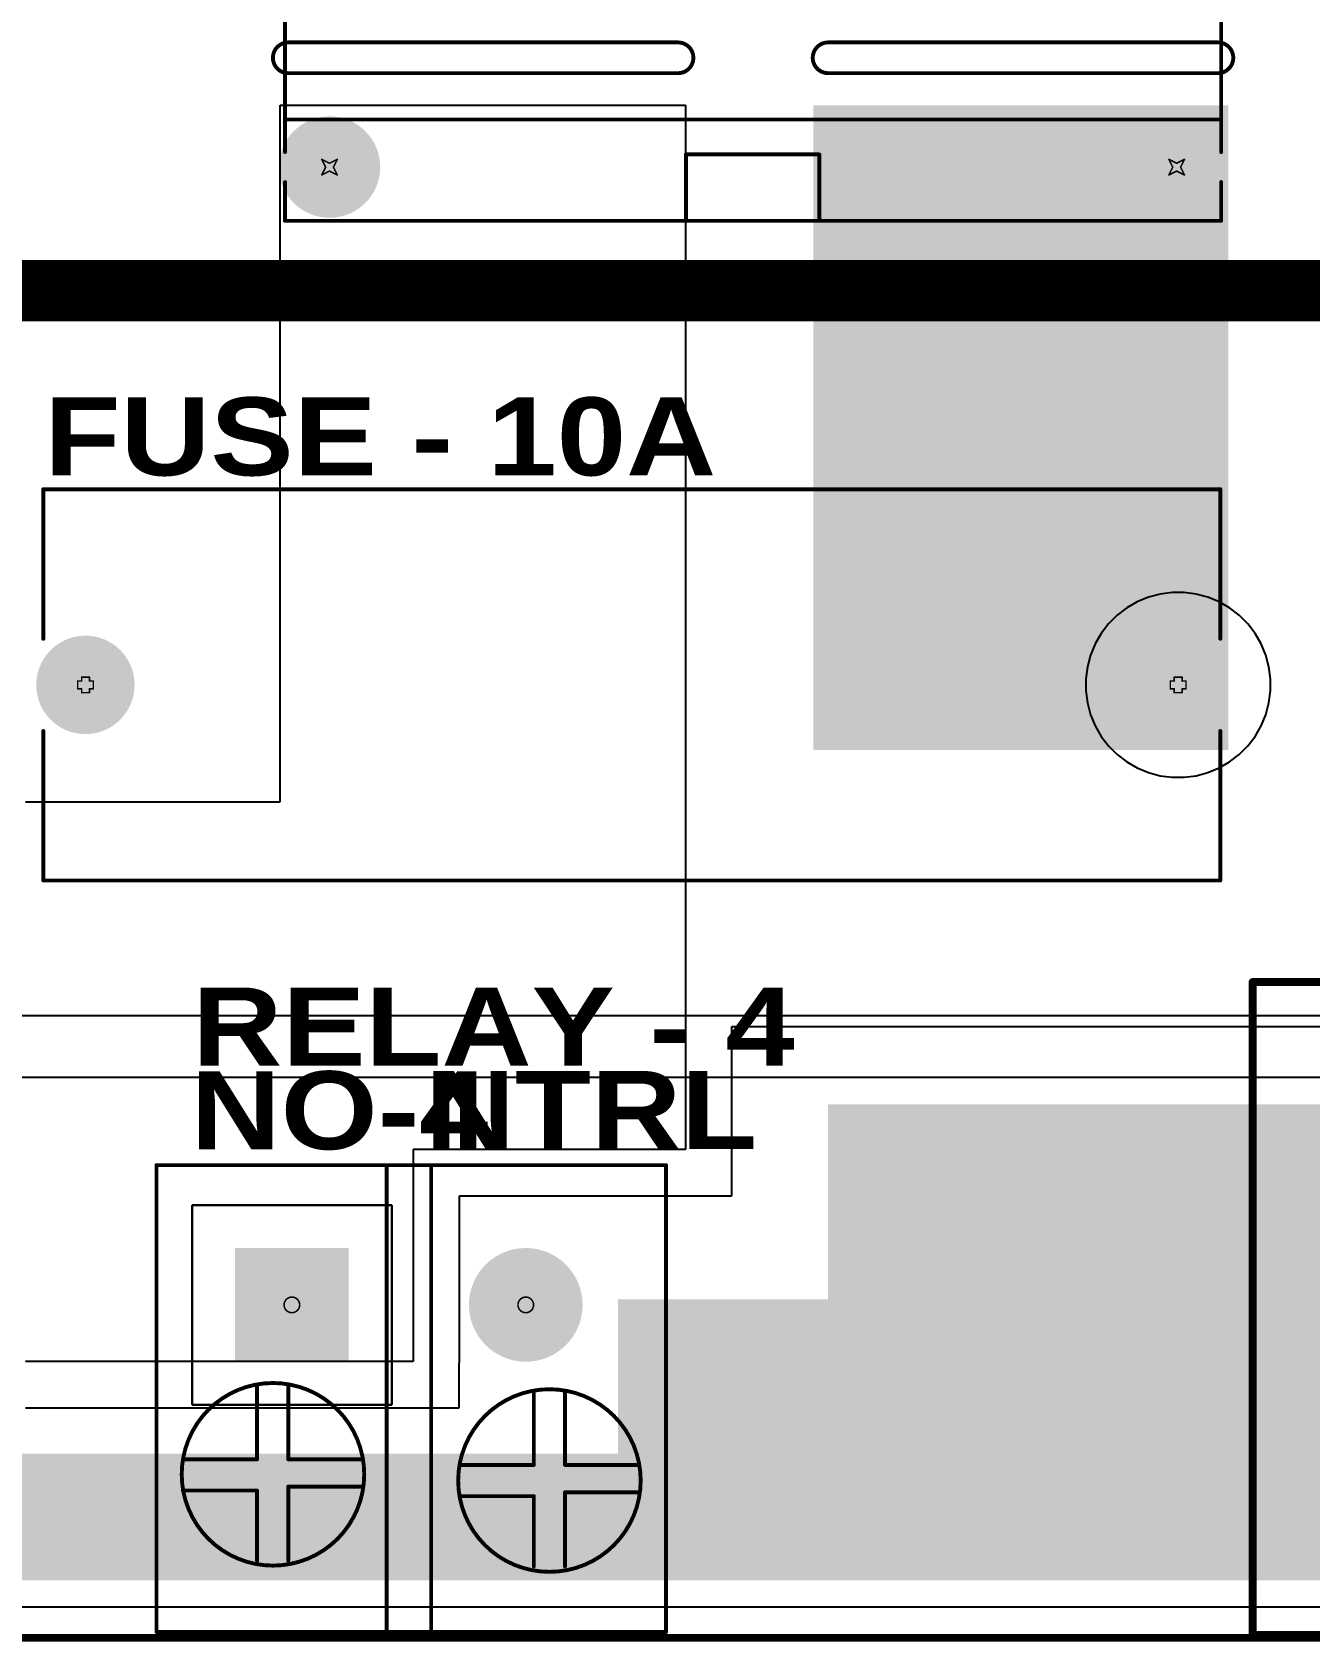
# Model space of a CAD drawing. Header units: inches. Extents: x 0 to 212, y 0 to 208.
# Drawn here: x 4.669 to 6.308, y -0.159 to 1.905 of the extents above; entities that cross this region are included whole.
import ezdxf

# ---------------------------------------------------------------- set-up
doc = ezdxf.new("R2010")
doc.units = ezdxf.units.IN
doc.header["$MEASUREMENT"] = 0
for name, color, linetype in [('Board Outline', 216, 'Continuous'), ('Bottom Layer', 5, 'Continuous'), ('Bottom Solder', 6, 'Continuous'), ('Drill Drawing', 1, 'Continuous'), ('Multi-Layer', 9, 'Continuous'), ('Pad Holes', 156, 'Continuous'), ('Top Layer', 1, 'Continuous'), ('Top Overlay', 2, 'Continuous'), ('Top Solder', 216, 'Continuous')]:
    doc.layers.add(name, color=color, linetype=linetype)
doc.styles.add('Arial', font='', dxfattribs={"height": 0.2})
doc.styles.add('Arial Black_Bold', font='', dxfattribs={"height": 0.2})
doc.styles.get('Arial').set_extended_font_data('Arial')
doc.styles.get('Arial Black_Bold').set_extended_font_data('Arial Black', bold=True)

# ---------------------------------------------------------------- blocks, each defined once
blk = doc.blocks.new('DBT50G_7_62_2P_BK_P_2')
at = {"layer": 'Bottom Layer'}
blk.add_hatch(color=5, dxfattribs=at).paths.add_polyline_path([(-0.2189, 0.0689), (-0.0811, 0.0689), (-0.0811, -0.0689), (-0.2189, -0.0689)])
h = blk.add_hatch(color=5, dxfattribs=at)
edge = h.paths.add_edge_path()
edge.add_arc((0.15, 0), 0.0689, 0, 360)
at = {"layer": 'Bottom Solder'}
blk.add_hatch(color=6, dxfattribs=at).paths.add_polyline_path([(-0.2229, 0.0729), (-0.0771, 0.0729), (-0.0771, -0.0729), (-0.2229, -0.0729)])
h = blk.add_hatch(color=6, dxfattribs=at)
edge = h.paths.add_edge_path()
edge.add_arc((0.15, 0), 0.0729, 0, 360)
at = {"layer": 'Multi-Layer'}
blk.add_hatch(color=9, dxfattribs=at).paths.add_polyline_path([(-0.2189, 0.0689), (-0.0811, 0.0689), (-0.0811, -0.0689), (-0.2189, -0.0689)])
h = blk.add_hatch(color=9, dxfattribs=at)
edge = h.paths.add_edge_path()
edge.add_arc((0.15, 0), 0.0689, 0, 360)
at = {"layer": 'Pad Holes'}
h = blk.add_hatch(color=7, dxfattribs=at)
edge = h.paths.add_edge_path()
edge.add_arc((-0.15, 0), 0.0335, 0, 360)
h = blk.add_hatch(color=7, dxfattribs=at)
edge = h.paths.add_edge_path()
edge.add_arc((0.15, 0), 0.0335, 0, 360)
at = {"layer": 'Top Layer'}
blk.add_hatch(color=1, dxfattribs=at).paths.add_polyline_path([(-0.2189, 0.0689), (-0.0811, 0.0689), (-0.0811, -0.0689), (-0.2189, -0.0689)])
h = blk.add_hatch(color=1, dxfattribs=at)
edge = h.paths.add_edge_path()
edge.add_arc((0.15, 0), 0.0689, 0, 360)
at = {"layer": 'Top Solder'}
blk.add_hatch(color=216, dxfattribs=at).paths.add_polyline_path([(-0.2229, 0.0729), (-0.0771, 0.0729), (-0.0771, -0.0729), (-0.2229, -0.0729)])
h = blk.add_hatch(color=216, dxfattribs=at)
edge = h.paths.add_edge_path()
edge.add_arc((0.15, 0), 0.0729, 0, 360)
at = {"layer": 'Top Overlay', "const_width": 0.005}
for points in [[(-0.3236, 0.1791), (0.3299, 0.1791)], [(-0.3236, -0.4193), (-0.3236, 0.1791)], [(-0.0284, 0.1791), (0.0287, 0.1791)], [(-0.0284, -0.4193), (-0.0284, 0.1791)], [(0.0287, -0.4193), (0.0287, 0.1791)], [(0.3299, -0.4193), (0.3299, 0.1791)], [(-0.1946, -0.198), (-0.1946, -0.103)], [(-0.1546, -0.198), (-0.1546, -0.103)], [(0.1604, -0.2052), (0.1604, -0.1102)], [(0.2004, -0.2052), (0.2004, -0.1102)], [(-0.2896, -0.198), (-0.1946, -0.198)], [(-0.1546, -0.198), (-0.0596, -0.198)], [(0.0654, -0.2052), (0.1604, -0.2052)], [(0.2004, -0.2052), (0.2954, -0.2052)], [(-0.2896, -0.238), (-0.1946, -0.238)], [(-0.1946, -0.328), (-0.1946, -0.238)], [(-0.1546, -0.233), (-0.0596, -0.233)], [(-0.1546, -0.328), (-0.1546, -0.233)], [(0.0654, -0.2452), (0.1604, -0.2452)], [(0.1604, -0.3352), (0.1604, -0.2452)], [(0.2004, -0.2402), (0.2954, -0.2402)], [(0.2004, -0.3352), (0.2004, -0.2402)], [(-0.3236, -0.4193), (0.3299, -0.4193)], [(-0.0284, -0.4193), (0.0287, -0.4193)]]:
    blk.add_lwpolyline(points, dxfattribs=at)
at = {"layer": 'Top Overlay'}
for points, const_width in [([(-0.3249, 0.1791, 1), (-0.3224, 0.1791, 1)], 0.0025), ([(-0.3249, 0.1791, 1), (-0.3224, 0.1791, 1)], 0.0025), ([(-0.0296, 0.1791, 1), (-0.0271, 0.1791, 1)], 0.0025), ([(-0.0296, 0.1791, 1), (-0.0271, 0.1791, 1)], 0.0025), ([(0.0275, 0.1791, 1), (0.03, 0.1791, 1)], 0.0025), ([(0.0275, 0.1791, 1), (0.03, 0.1791, 1)], 0.0025), ([(0.3287, 0.1791, 1), (0.3312, 0.1791, 1)], 0.0025), ([(0.3287, 0.1791, 1), (0.3312, 0.1791, 1)], 0.0025), ([(-0.0572, -0.2172, 1), (-0.2913, -0.2172, 1)], 0.005), ([(-0.1959, -0.103, 1), (-0.1934, -0.103, 1)], 0.0025), ([(-0.1559, -0.103, 1), (-0.1534, -0.103, 1)], 0.0025), ([(0.2974, -0.2252, 1), (0.0633, -0.2252, 1)], 0.005), ([(0.1591, -0.1102, 1), (0.1616, -0.1102, 1)], 0.0025), ([(0.1991, -0.1102, 1), (0.2016, -0.1102, 1)], 0.0025), ([(-0.2909, -0.198, 1), (-0.2884, -0.198, 1)], 0.0025), ([(-0.1959, -0.198, 1), (-0.1934, -0.198, 1)], 0.0025), ([(-0.1959, -0.198, 1), (-0.1934, -0.198, 1)], 0.0025), ([(-0.1559, -0.198, 1), (-0.1534, -0.198, 1)], 0.0025), ([(-0.1559, -0.198, 1), (-0.1534, -0.198, 1)], 0.0025), ([(-0.0609, -0.198, 1), (-0.0584, -0.198, 1)], 0.0025), ([(0.0641, -0.2052, 1), (0.0666, -0.2052, 1)], 0.0025), ([(0.1591, -0.2052, 1), (0.1616, -0.2052, 1)], 0.0025), ([(0.1591, -0.2052, 1), (0.1616, -0.2052, 1)], 0.0025), ([(0.1991, -0.2052, 1), (0.2016, -0.2052, 1)], 0.0025), ([(0.1991, -0.2052, 1), (0.2016, -0.2052, 1)], 0.0025), ([(0.2941, -0.2052, 1), (0.2966, -0.2052, 1)], 0.0025), ([(-0.2926, -0.2172, 1), (-0.2901, -0.2172, 1)], 0.0025), ([(-0.0585, -0.2172, 1), (-0.056, -0.2172, 1)], 0.0025), ([(0.0621, -0.2252, 1), (0.0645, -0.2252, 1)], 0.0025), ([(0.2962, -0.2252, 1), (0.2987, -0.2252, 1)], 0.0025), ([(-0.2909, -0.238, 1), (-0.2884, -0.238, 1)], 0.0025), ([(-0.1959, -0.238, 1), (-0.1934, -0.238, 1)], 0.0025), ([(-0.1959, -0.238, 1), (-0.1934, -0.238, 1)], 0.0025), ([(-0.1559, -0.233, 1), (-0.1534, -0.233, 1)], 0.0025), ([(-0.1559, -0.233, 1), (-0.1534, -0.233, 1)], 0.0025), ([(-0.0609, -0.233, 1), (-0.0584, -0.233, 1)], 0.0025), ([(0.0641, -0.2452, 1), (0.0666, -0.2452, 1)], 0.0025), ([(0.1591, -0.2452, 1), (0.1616, -0.2452, 1)], 0.0025), ([(0.1591, -0.2452, 1), (0.1616, -0.2452, 1)], 0.0025), ([(0.1991, -0.2402, 1), (0.2016, -0.2402, 1)], 0.0025), ([(0.1991, -0.2402, 1), (0.2016, -0.2402, 1)], 0.0025), ([(0.2941, -0.2402, 1), (0.2966, -0.2402, 1)], 0.0025), ([(-0.1959, -0.328, 1), (-0.1934, -0.328, 1)], 0.0025), ([(-0.1559, -0.328, 1), (-0.1534, -0.328, 1)], 0.0025), ([(0.1591, -0.3352, 1), (0.1616, -0.3352, 1)], 0.0025), ([(0.1991, -0.3352, 1), (0.2016, -0.3352, 1)], 0.0025), ([(-0.3249, -0.4193, 1), (-0.3224, -0.4193, 1)], 0.0025), ([(-0.3249, -0.4193, 1), (-0.3224, -0.4193, 1)], 0.0025), ([(-0.0296, -0.4193, 1), (-0.0271, -0.4193, 1)], 0.0025), ([(-0.0296, -0.4193, 1), (-0.0271, -0.4193, 1)], 0.0025), ([(0.0275, -0.4193, 1), (0.03, -0.4193, 1)], 0.0025), ([(0.0275, -0.4193, 1), (0.03, -0.4193, 1)], 0.0025), ([(0.3287, -0.4193, 1), (0.3312, -0.4193, 1)], 0.0025), ([(0.3287, -0.4193, 1), (0.3312, -0.4193, 1)], 0.0025)]:
    blk.add_lwpolyline(points, format="xyb", close=True, dxfattribs=dict(at, const_width=const_width))
blk = doc.blocks.new('KF88SA_16_0_2P_6')
at = {"layer": 'Bottom Layer'}
for points in [[(-0.4724, 0.2559), (-0.1575, 0.2559), (-0.1575, 0.0984), (-0.4724, 0.0984)], [(-0.4724, -0.0984), (-0.1575, -0.0984), (-0.1575, -0.2559), (-0.4724, -0.2559)]]:
    blk.add_hatch(color=5, dxfattribs=at).paths.add_polyline_path(points)
h = blk.add_hatch(color=5, dxfattribs=at)
edge = h.paths.add_edge_path()
edge.add_arc((0.2362, 0.1772), 0.0787, 90, 270)
edge.add_line((0.2362, 0.0984), (0.3937, 0.0984))
edge.add_arc((0.3937, 0.1772), 0.0787, 270, 450)
edge.add_line((0.3937, 0.2559), (0.2362, 0.2559))
h = blk.add_hatch(color=5, dxfattribs=at)
edge = h.paths.add_edge_path()
edge.add_arc((0.2362, -0.1772), 0.0787, 90, 270)
edge.add_line((0.2362, -0.2559), (0.3937, -0.2559))
edge.add_arc((0.3937, -0.1772), 0.0787, 270, 450)
edge.add_line((0.3937, -0.0984), (0.2362, -0.0984))
at = {"layer": 'Bottom Solder'}
for points in [[(-0.4764, 0.2599), (-0.1535, 0.2599), (-0.1535, 0.0944), (-0.4764, 0.0944)], [(-0.4764, -0.0944), (-0.1535, -0.0944), (-0.1535, -0.2599), (-0.4764, -0.2599)]]:
    blk.add_hatch(color=6, dxfattribs=at).paths.add_polyline_path(points)
h = blk.add_hatch(color=6, dxfattribs=at)
edge = h.paths.add_edge_path()
edge.add_arc((0.2362, 0.1772), 0.0827, 90, 270)
edge.add_line((0.2362, 0.0944), (0.3937, 0.0944))
edge.add_arc((0.3937, 0.1772), 0.0827, 270, 450)
edge.add_line((0.3937, 0.2599), (0.2362, 0.2599))
h = blk.add_hatch(color=6, dxfattribs=at)
edge = h.paths.add_edge_path()
edge.add_arc((0.2362, -0.1772), 0.0827, 90, 270)
edge.add_line((0.2362, -0.2599), (0.3937, -0.2599))
edge.add_arc((0.3937, -0.1772), 0.0827, 270, 450)
edge.add_line((0.3937, -0.0944), (0.2362, -0.0944))
at = {"layer": 'Multi-Layer'}
for points in [[(-0.4724, 0.2559), (-0.1575, 0.2559), (-0.1575, 0.0984), (-0.4724, 0.0984)], [(-0.4724, -0.0984), (-0.1575, -0.0984), (-0.1575, -0.2559), (-0.4724, -0.2559)]]:
    blk.add_hatch(color=9, dxfattribs=at).paths.add_polyline_path(points)
h = blk.add_hatch(color=9, dxfattribs=at)
edge = h.paths.add_edge_path()
edge.add_arc((0.2362, 0.1772), 0.0787, 90, 270)
edge.add_line((0.2362, 0.0984), (0.3937, 0.0984))
edge.add_arc((0.3937, 0.1772), 0.0787, 270, 450)
edge.add_line((0.3937, 0.2559), (0.2362, 0.2559))
h = blk.add_hatch(color=9, dxfattribs=at)
edge = h.paths.add_edge_path()
edge.add_arc((0.2362, -0.1772), 0.0787, 90, 270)
edge.add_line((0.2362, -0.2559), (0.3937, -0.2559))
edge.add_arc((0.3937, -0.1772), 0.0787, 270, 450)
edge.add_line((0.3937, -0.0984), (0.2362, -0.0984))
at = {"layer": 'Pad Holes'}
h = blk.add_hatch(color=7, dxfattribs=at)
edge = h.paths.add_edge_path()
edge.add_arc((-0.3878, 0.1772), 0.0354, 90, 270)
edge.add_line((-0.3878, 0.1417), (-0.2421, 0.1417))
edge.add_arc((-0.2421, 0.1772), 0.0354, 270, 450)
edge.add_line((-0.2421, 0.2126), (-0.3878, 0.2126))
h = blk.add_hatch(color=7, dxfattribs=at)
edge = h.paths.add_edge_path()
edge.add_arc((0.2421, 0.1772), 0.0354, 90, 270)
edge.add_line((0.2421, 0.1417), (0.3878, 0.1417))
edge.add_arc((0.3878, 0.1772), 0.0354, 270, 450)
edge.add_line((0.3878, 0.2126), (0.2421, 0.2126))
h = blk.add_hatch(color=7, dxfattribs=at)
edge = h.paths.add_edge_path()
edge.add_arc((-0.3878, -0.1772), 0.0354, 90, 270)
edge.add_line((-0.3878, -0.2126), (-0.2421, -0.2126))
edge.add_arc((-0.2421, -0.1772), 0.0354, 270, 450)
edge.add_line((-0.2421, -0.1417), (-0.3878, -0.1417))
h = blk.add_hatch(color=7, dxfattribs=at)
edge = h.paths.add_edge_path()
edge.add_arc((0.2421, -0.1772), 0.0354, 90, 270)
edge.add_line((0.2421, -0.2126), (0.3878, -0.2126))
edge.add_arc((0.3878, -0.1772), 0.0354, 270, 450)
edge.add_line((0.3878, -0.1417), (0.2421, -0.1417))
at = {"layer": 'Top Layer'}
for points in [[(-0.4724, 0.2559), (-0.1575, 0.2559), (-0.1575, 0.0984), (-0.4724, 0.0984)], [(-0.4724, -0.0984), (-0.1575, -0.0984), (-0.1575, -0.2559), (-0.4724, -0.2559)]]:
    blk.add_hatch(color=1, dxfattribs=at).paths.add_polyline_path(points)
h = blk.add_hatch(color=1, dxfattribs=at)
edge = h.paths.add_edge_path()
edge.add_arc((0.2362, 0.1772), 0.0787, 90, 270)
edge.add_line((0.2362, 0.0984), (0.3937, 0.0984))
edge.add_arc((0.3937, 0.1772), 0.0787, 270, 450)
edge.add_line((0.3937, 0.2559), (0.2362, 0.2559))
h = blk.add_hatch(color=1, dxfattribs=at)
edge = h.paths.add_edge_path()
edge.add_arc((0.2362, -0.1772), 0.0787, 90, 270)
edge.add_line((0.2362, -0.2559), (0.3937, -0.2559))
edge.add_arc((0.3937, -0.1772), 0.0787, 270, 450)
edge.add_line((0.3937, -0.0984), (0.2362, -0.0984))
at = {"layer": 'Top Solder'}
for points in [[(-0.4764, 0.2599), (-0.1535, 0.2599), (-0.1535, 0.0944), (-0.4764, 0.0944)], [(-0.4764, -0.0944), (-0.1535, -0.0944), (-0.1535, -0.2599), (-0.4764, -0.2599)]]:
    blk.add_hatch(color=216, dxfattribs=at).paths.add_polyline_path(points)
h = blk.add_hatch(color=216, dxfattribs=at)
edge = h.paths.add_edge_path()
edge.add_arc((0.2362, 0.1772), 0.0827, 90, 270)
edge.add_line((0.2362, 0.0944), (0.3937, 0.0944))
edge.add_arc((0.3937, 0.1772), 0.0827, 270, 450)
edge.add_line((0.3937, 0.2599), (0.2362, 0.2599))
h = blk.add_hatch(color=216, dxfattribs=at)
edge = h.paths.add_edge_path()
edge.add_arc((0.2362, -0.1772), 0.0827, 90, 270)
edge.add_line((0.2362, -0.2599), (0.3937, -0.2599))
edge.add_arc((0.3937, -0.1772), 0.0827, 270, 450)
edge.add_line((0.3937, -0.0944), (0.2362, -0.0944))
at = {"layer": 'Top Overlay', "const_width": 0.01}
for points in [[(0.7021, 0.4184), (-0.7019, 0.4184)], [(-0.7019, 0.4184), (-0.7019, -0.4184)], [(0.7021, 0.4184), (0.7021, -0.4184)], [(0.7021, -0.4184), (-0.7019, -0.4184)]]:
    blk.add_lwpolyline(points, dxfattribs=at)
at = {"layer": 'Top Overlay', "const_width": 0.005}
for points in [[(-0.7044, 0.4184, 1), (-0.6994, 0.4184, 1)], [(-0.7044, 0.4184, 1), (-0.6994, 0.4184, 1)], [(0.6996, 0.4184, 1), (0.7046, 0.4184, 1)], [(0.6996, 0.4184, 1), (0.7046, 0.4184, 1)], [(-0.7044, -0.4184, 1), (-0.6994, -0.4184, 1)], [(-0.7044, -0.4184, 1), (-0.6994, -0.4184, 1)], [(0.6996, -0.4184, 1), (0.7046, -0.4184, 1)], [(0.6996, -0.4184, 1), (0.7046, -0.4184, 1)]]:
    blk.add_lwpolyline(points, format="xyb", close=True, dxfattribs=at)
blk = doc.blocks.new('G4A_1A_PE_DC24_93')
at = {"layer": 'Bottom Layer'}
blk.add_hatch(color=5, dxfattribs=at).paths.add_polyline_path([(-0.4094, 0.1732), (-0.5354, 0.1732), (-0.5354, 0.2992), (-0.4094, 0.2992)])
h = blk.add_hatch(color=5, dxfattribs=at)
edge = h.paths.add_edge_path()
edge.add_arc((0.3937, 0.2362), 0.063, 0, 360)
h = blk.add_hatch(color=5, dxfattribs=at)
edge = h.paths.add_edge_path()
edge.add_arc((-0.5433, -0.2362), 0.063, 0, 360)
h = blk.add_hatch(color=5, dxfattribs=at)
edge = h.paths.add_edge_path()
edge.add_arc((0.5433, -0.2362), 0.063, 0, 360)
at = {"layer": 'Bottom Solder'}
blk.add_hatch(color=6, dxfattribs=at).paths.add_polyline_path([(-0.4074, 0.1712), (-0.5374, 0.1712), (-0.5374, 0.3012), (-0.4074, 0.3012)])
h = blk.add_hatch(color=6, dxfattribs=at)
edge = h.paths.add_edge_path()
edge.add_arc((0.3937, 0.2362), 0.065, 0, 360)
h = blk.add_hatch(color=6, dxfattribs=at)
edge = h.paths.add_edge_path()
edge.add_arc((-0.5433, -0.2362), 0.065, 0, 360)
h = blk.add_hatch(color=6, dxfattribs=at)
edge = h.paths.add_edge_path()
edge.add_arc((0.5433, -0.2362), 0.065, 0, 360)
at = {"layer": 'Multi-Layer'}
blk.add_hatch(color=9, dxfattribs=at).paths.add_polyline_path([(-0.4094, 0.1732), (-0.5354, 0.1732), (-0.5354, 0.2992), (-0.4094, 0.2992)])
h = blk.add_hatch(color=9, dxfattribs=at)
edge = h.paths.add_edge_path()
edge.add_arc((0.3937, 0.2362), 0.063, 0, 360)
h = blk.add_hatch(color=9, dxfattribs=at)
edge = h.paths.add_edge_path()
edge.add_arc((-0.5433, -0.2362), 0.063, 0, 360)
h = blk.add_hatch(color=9, dxfattribs=at)
edge = h.paths.add_edge_path()
edge.add_arc((0.5433, -0.2362), 0.063, 0, 360)
at = {"layer": 'Pad Holes'}
h = blk.add_hatch(color=7, dxfattribs=at)
edge = h.paths.add_edge_path()
edge.add_arc((-0.4724, 0.2362), 0.0354, 0, 360)
h = blk.add_hatch(color=7, dxfattribs=at)
edge = h.paths.add_edge_path()
edge.add_arc((0.3937, 0.2362), 0.0354, 0, 360)
h = blk.add_hatch(color=7, dxfattribs=at)
edge = h.paths.add_edge_path()
edge.add_arc((-0.5433, -0.2362), 0.0354, 0, 360)
h = blk.add_hatch(color=7, dxfattribs=at)
edge = h.paths.add_edge_path()
edge.add_arc((0.5433, -0.2362), 0.0354, 0, 360)
at = {"layer": 'Top Layer'}
blk.add_hatch(color=1, dxfattribs=at).paths.add_polyline_path([(-0.4094, 0.1732), (-0.5354, 0.1732), (-0.5354, 0.2992), (-0.4094, 0.2992)])
h = blk.add_hatch(color=1, dxfattribs=at)
edge = h.paths.add_edge_path()
edge.add_arc((0.3937, 0.2362), 0.063, 0, 360)
h = blk.add_hatch(color=1, dxfattribs=at)
edge = h.paths.add_edge_path()
edge.add_arc((-0.5433, -0.2362), 0.063, 0, 360)
h = blk.add_hatch(color=1, dxfattribs=at)
edge = h.paths.add_edge_path()
edge.add_arc((0.5433, -0.2362), 0.063, 0, 360)
at = {"layer": 'Top Solder'}
blk.add_hatch(color=216, dxfattribs=at).paths.add_polyline_path([(-0.4074, 0.1712), (-0.5374, 0.1712), (-0.5374, 0.3012), (-0.4074, 0.3012)])
h = blk.add_hatch(color=216, dxfattribs=at)
edge = h.paths.add_edge_path()
edge.add_arc((0.3937, 0.2362), 0.065, 0, 360)
h = blk.add_hatch(color=216, dxfattribs=at)
edge = h.paths.add_edge_path()
edge.add_arc((-0.5433, -0.2362), 0.065, 0, 360)
h = blk.add_hatch(color=216, dxfattribs=at)
edge = h.paths.add_edge_path()
edge.add_arc((0.5433, -0.2362), 0.065, 0, 360)
at = {"layer": 'Top Overlay', "const_width": 0.005}
for points in [[(-0.6004, -0.2169), (-0.6004, 0.3248)], [(-0.6004, 0.3248), (0.6004, 0.3248)], [(0.6004, -0.217), (0.6004, 0.3248)], [(-0.6004, 0.1569), (0.6004, 0.1569)], [(-0.6004, -0.1752), (0.6004, -0.1752)], [(-0.0861, -0.22), (0.085, -0.22)], [(-0.0861, -0.3051), (-0.0861, -0.22)], [(0.085, -0.3051), (0.085, -0.22)], [(-0.6004, -0.3051), (-0.6004, -0.2555)], [(0.6004, -0.2554), (0.6004, -0.3051)], [(-0.6004, -0.3051), (0.6004, -0.3051)]]:
    blk.add_lwpolyline(points, dxfattribs=at)
at = {"layer": 'Top Overlay', "const_width": 0.0025}
for points in [[(-0.6016, 0.3248, 1), (-0.5991, 0.3248, 1)], [(-0.6017, 0.3248, 1), (-0.5992, 0.3248, 1)], [(0.5991, 0.3248, 1), (0.6016, 0.3248, 1)], [(0.5991, 0.3248, 1), (0.6016, 0.3248, 1)], [(-0.6016, 0.1569, 1), (-0.5991, 0.1569, 1)], [(0.5991, 0.1569, 1), (0.6016, 0.1569, 1)], [(-0.6016, -0.1752, 1), (-0.5991, -0.1752, 1)], [(0.5991, -0.1752, 1), (0.6016, -0.1752, 1)], [(-0.6016, -0.2169, 1), (-0.5991, -0.2169, 1)], [(-0.0874, -0.22, 1), (-0.0849, -0.22, 1)], [(-0.0874, -0.22, 1), (-0.0849, -0.22, 1)], [(0.0837, -0.22, 1), (0.0862, -0.22, 1)], [(0.0837, -0.22, 1), (0.0862, -0.22, 1)], [(0.5991, -0.217, 1), (0.6016, -0.217, 1)], [(-0.6016, -0.2555, 1), (-0.5991, -0.2555, 1)], [(0.5991, -0.2554, 1), (0.6016, -0.2554, 1)], [(-0.6016, -0.3051, 1), (-0.5991, -0.3051, 1)], [(-0.6017, -0.3051, 1), (-0.5992, -0.3051, 1)], [(-0.0874, -0.3051, 1), (-0.0849, -0.3051, 1)], [(0.0837, -0.3051, 1), (0.0862, -0.3051, 1)], [(0.5991, -0.3051, 1), (0.6016, -0.3051, 1)], [(0.5991, -0.3051, 1), (0.6016, -0.3051, 1)]]:
    blk.add_lwpolyline(points, format="xyb", close=True, dxfattribs=at)
at = {"layer": 'Top Overlay', "style": 'Arial'}
blk.add_text('1', height=0.0315, rotation=360, dxfattribs=at).set_placement((-0.3781, 0.2109))
blk = doc.blocks.new('03540101ZXGY_97')
at = {"layer": 'Bottom Layer'}
h = blk.add_hatch(color=5, dxfattribs=at)
edge = h.paths.add_edge_path()
edge.add_arc((-0.7008, 0), 0.0591, 0, 360)
h = blk.add_hatch(color=5, dxfattribs=at)
edge = h.paths.add_edge_path()
edge.add_arc((0.7008, 0), 0.0591, 0, 360)
at = {"layer": 'Bottom Solder'}
h = blk.add_hatch(color=6, dxfattribs=at)
edge = h.paths.add_edge_path()
edge.add_arc((-0.7008, 0), 0.0631, 0, 360)
h = blk.add_hatch(color=6, dxfattribs=at)
edge = h.paths.add_edge_path()
edge.add_arc((0.7008, 0), 0.0631, 0, 360)
at = {"layer": 'Multi-Layer'}
h = blk.add_hatch(color=9, dxfattribs=at)
edge = h.paths.add_edge_path()
edge.add_arc((-0.7008, 0), 0.0591, 0, 360)
h = blk.add_hatch(color=9, dxfattribs=at)
edge = h.paths.add_edge_path()
edge.add_arc((0.7008, 0), 0.0591, 0, 360)
at = {"layer": 'Pad Holes'}
h = blk.add_hatch(color=7, dxfattribs=at)
edge = h.paths.add_edge_path()
edge.add_arc((-0.7008, 0), 0.0297, 0, 360)
h = blk.add_hatch(color=7, dxfattribs=at)
edge = h.paths.add_edge_path()
edge.add_arc((0.7008, 0), 0.0297, 0, 360)
at = {"layer": 'Top Layer'}
h = blk.add_hatch(color=1, dxfattribs=at)
edge = h.paths.add_edge_path()
edge.add_arc((-0.7008, 0), 0.0591, 0, 360)
h = blk.add_hatch(color=1, dxfattribs=at)
edge = h.paths.add_edge_path()
edge.add_arc((0.7008, 0), 0.0591, 0, 360)
at = {"layer": 'Top Solder'}
h = blk.add_hatch(color=216, dxfattribs=at)
edge = h.paths.add_edge_path()
edge.add_arc((-0.7008, 0), 0.0631, 0, 360)
h = blk.add_hatch(color=216, dxfattribs=at)
edge = h.paths.add_edge_path()
edge.add_arc((0.7008, 0), 0.0631, 0, 360)
at = {"layer": 'Top Overlay', "const_width": 0.005}
for points in [[(-0.7549, 0.0591), (-0.7549, 0.2508)], [(-0.7549, 0.2508), (0.7549, 0.2508)], [(0.7549, 0.2508), (0.7549, 0.0591)], [(-0.7549, -0.2508), (-0.7549, -0.0591)], [(0.7549, -0.2508), (0.7549, -0.0591)], [(-0.7549, -0.2508), (0.7549, -0.2508)]]:
    blk.add_lwpolyline(points, dxfattribs=at)
at = {"layer": 'Top Overlay', "const_width": 0.0025}
for points in [[(-0.7561, 0.2508, 1), (-0.7536, 0.2508, 1)], [(-0.7561, 0.2508, 1), (-0.7536, 0.2508, 1)], [(0.7536, 0.2508, 1), (0.7561, 0.2508, 1)], [(0.7536, 0.2508, 1), (0.7561, 0.2508, 1)], [(-0.7561, 0.0591, 1), (-0.7536, 0.0591, 1)], [(0.7536, 0.0591, 1), (0.7561, 0.0591, 1)], [(-0.7561, -0.0591, 1), (-0.7536, -0.0591, 1)], [(0.7536, -0.0591, 1), (0.7561, -0.0591, 1)], [(-0.7561, -0.2508, 1), (-0.7536, -0.2508, 1)], [(-0.7561, -0.2508, 1), (-0.7536, -0.2508, 1)], [(0.7536, -0.2508, 1), (0.7561, -0.2508, 1)], [(0.7536, -0.2508, 1), (0.7561, -0.2508, 1)]]:
    blk.add_lwpolyline(points, format="xyb", close=True, dxfattribs=at)

msp = doc.modelspace()

# ---------------------------------------------------------------- hatches: boundary and pattern name
at = {"layer": 'Bottom Layer'}
msp.add_hatch(color=5, dxfattribs=at).paths.add_polyline_path([(5.6714, 0.9843), (6.2037, 0.9843), (6.2037, 1.811), (5.6714, 1.811)])
at = {"layer": 'Bottom Solder'}
for points in [[(5.69, -0.08), (6.84, -0.08), (6.84, 0.53), (5.69, 0.53)], [(5.4208, -0.048), (5.9528, -0.048), (5.9528, 0.28), (5.4208, 0.28)], [(0.8464, -0.08), (6.84, -0.08), (6.84, 0.0824), (0.8464, 0.0824)]]:
    msp.add_hatch(color=6, dxfattribs=at).paths.add_polyline_path(points)

# ---------------------------------------------------------------- linework, layer by layer
at = {"layer": 'Board Outline', "const_width": 0.005}
for points in [[(4.9782, 1.8718, -0.414214), (4.9978, 1.8915)], [(5.4978, 1.8915, -0.414214), (5.5175, 1.8718)], [(5.6706, 1.8718, -0.414214), (5.6903, 1.8915)], [(6.1903, 1.8915, -0.414214), (6.21, 1.8718)], [(4.9978, 1.8521, -0.414214), (4.9782, 1.8718)], [(5.5175, 1.8718, -0.414214), (5.4978, 1.8521)], [(5.6903, 1.8521, -0.414214), (5.6706, 1.8718)], [(6.21, 1.8718, -0.414214), (6.1903, 1.8521)]]:
    msp.add_lwpolyline(points, format="xyb", dxfattribs=at)
at = {"layer": 'Board Outline'}
for points, const_width in [([(4.9978, 1.8915), (5.4978, 1.8915)], 0.005), ([(5.6903, 1.8915), (6.1903, 1.8915)], 0.005), ([(4.9978, 1.8521), (5.4978, 1.8521)], 0.005), ([(5.6903, 1.8521), (6.1903, 1.8521)], 0.005), ([(-0.1578, -0.1538), (8.1099, -0.1538)], 0.01)]:
    msp.add_lwpolyline(points, dxfattribs=dict(at, const_width=const_width))
at = {"layer": 'Board Outline', "const_width": 0.0025}
for points in [[(4.9966, 1.8915, 1), (4.9991, 1.8915, 1)], [(4.9966, 1.8915, 1), (4.9991, 1.8915, 1)], [(5.4966, 1.8915, 1), (5.4991, 1.8915, 1)], [(5.4966, 1.8915, 1), (5.4991, 1.8915, 1)], [(5.6891, 1.8915, 1), (5.6916, 1.8915, 1)], [(5.6891, 1.8915, 1), (5.6916, 1.8915, 1)], [(6.1891, 1.8915, 1), (6.1916, 1.8915, 1)], [(6.1891, 1.8915, 1), (6.1916, 1.8915, 1)], [(4.9769, 1.8718, 1), (4.9794, 1.8718, 1)], [(4.9769, 1.8718, 1), (4.9794, 1.8718, 1)], [(5.5163, 1.8718, 1), (5.5188, 1.8718, 1)], [(5.5163, 1.8718, 1), (5.5188, 1.8718, 1)], [(5.6694, 1.8718, 1), (5.6719, 1.8718, 1)], [(5.6694, 1.8718, 1), (5.6719, 1.8718, 1)], [(6.2087, 1.8718, 1), (6.2112, 1.8718, 1)], [(6.2087, 1.8718, 1), (6.2112, 1.8718, 1)], [(4.9966, 1.8521, 1), (4.9991, 1.8521, 1)], [(4.9966, 1.8521, 1), (4.9991, 1.8521, 1)], [(5.4966, 1.8521, 1), (5.4991, 1.8521, 1)], [(5.4966, 1.8521, 1), (5.4991, 1.8521, 1)], [(5.6891, 1.8521, 1), (5.6916, 1.8521, 1)], [(5.6891, 1.8521, 1), (5.6916, 1.8521, 1)], [(6.1891, 1.8521, 1), (6.1916, 1.8521, 1)], [(6.1891, 1.8521, 1), (6.1916, 1.8521, 1)]]:
    msp.add_lwpolyline(points, format="xyb", close=True, dxfattribs=at)
at = {"layer": 'Bottom Layer'}
for p, q in [((4.9874, 0.918), (4.9874, 1.811)), ((4.9874, 1.811), (5.5074, 1.811)), ((5.5074, 1.811), (5.5074, 0.4724)), ((4.661, 0.918), (4.9874, 0.918)), ((5.567, 0.413), (5.567, 0.6299)), ((5.567, 0.6299), (6.9685, 0.6299)), ((5.5074, 0.4724), (5.158, 0.4724)), ((5.158, 0.4724), (5.158, 0.2005)), ((5.2173, 0.2005), (5.2173, 0.413)), ((5.2173, 0.413), (5.567, 0.413)), ((5.158, 0.2005), (4.661, 0.2005)), ((5.217, 0.1971), (5.2173, 0.2005)), ((5.217, 0.1412), (5.217, 0.1971)), ((4.661, 0.1412), (5.158, 0.1412)), ((5.158, 0.1412), (5.158, 0.1412)), ((5.158, 0.1412), (5.217, 0.1412)), ((6.9685, -0.1145), (0.615, -0.1145))]:
    msp.add_line(p, q, dxfattribs=at)
at = {"layer": 'Drill Drawing', "const_width": 0.002}
for points in [[(5.0408, 1.7416), (5.0508, 1.7366)], [(5.0408, 1.7416), (5.0458, 1.7316)], [(5.0508, 1.7366), (5.0608, 1.7416)], [(5.0558, 1.7316), (5.0608, 1.7416)], [(6.1274, 1.7416), (6.1374, 1.7366)], [(6.1274, 1.7416), (6.1324, 1.7316)], [(6.1374, 1.7366), (6.1474, 1.7416)], [(6.1424, 1.7316), (6.1474, 1.7416)], [(5.0408, 1.7216), (5.0458, 1.7316)], [(5.0408, 1.7216), (5.0508, 1.7266)], [(5.0508, 1.7266), (5.0608, 1.7216)], [(5.0558, 1.7316), (5.0608, 1.7216)], [(6.1274, 1.7216), (6.1324, 1.7316)], [(6.1274, 1.7216), (6.1374, 1.7266)], [(6.1374, 1.7266), (6.1474, 1.7216)], [(6.1424, 1.7316), (6.1474, 1.7216)], [(4.7278, 1.0629), (4.7278, 1.0729)], [(4.7278, 1.0729), (4.7328, 1.0729)], [(4.7328, 1.0729), (4.7328, 1.0779)], [(4.7328, 1.0779), (4.7428, 1.0779)], [(4.7428, 1.0729), (4.7428, 1.0779)], [(4.7428, 1.0729), (4.7478, 1.0729)], [(4.7478, 1.0629), (4.7478, 1.0729)], [(6.1293, 1.0629), (6.1293, 1.0729)], [(6.1293, 1.0729), (6.1343, 1.0729)], [(6.1343, 1.0729), (6.1343, 1.0779)], [(6.1343, 1.0779), (6.1443, 1.0779)], [(6.1443, 1.0729), (6.1443, 1.0779)], [(6.1443, 1.0729), (6.1493, 1.0729)], [(6.1493, 1.0629), (6.1493, 1.0729)], [(4.7278, 1.0629), (4.7328, 1.0629)], [(4.7328, 1.0579), (4.7328, 1.0629)], [(4.7328, 1.0579), (4.7428, 1.0579)], [(4.7428, 1.0629), (4.7478, 1.0629)], [(4.7428, 1.0579), (4.7428, 1.0629)], [(6.1293, 1.0629), (6.1343, 1.0629)], [(6.1343, 1.0579), (6.1343, 1.0629)], [(6.1343, 1.0579), (6.1443, 1.0579)], [(6.1443, 1.0629), (6.1493, 1.0629)], [(6.1443, 1.0579), (6.1443, 1.0629)]]:
    msp.add_lwpolyline(points, dxfattribs=at)
at = {"layer": 'Drill Drawing'}
for points, const_width in [([(5.0403, 1.7416, 1), (5.0413, 1.7416, 1)], 0.001), ([(5.0403, 1.7416, 1), (5.0413, 1.7416, 1)], 0.001), ([(5.0503, 1.7366, 1), (5.0513, 1.7366, 1)], 0.001), ([(5.0503, 1.7366, 1), (5.0513, 1.7366, 1)], 0.001), ([(5.0603, 1.7416, 1), (5.0613, 1.7416, 1)], 0.001), ([(5.0603, 1.7416, 1), (5.0613, 1.7416, 1)], 0.001), ([(6.1269, 1.7416, 1), (6.1279, 1.7416, 1)], 0.001), ([(6.1269, 1.7416, 1), (6.1279, 1.7416, 1)], 0.001), ([(6.1369, 1.7366, 1), (6.1379, 1.7366, 1)], 0.001), ([(6.1369, 1.7366, 1), (6.1379, 1.7366, 1)], 0.001), ([(6.1469, 1.7416, 1), (6.1479, 1.7416, 1)], 0.001), ([(6.1469, 1.7416, 1), (6.1479, 1.7416, 1)], 0.001), ([(5.0403, 1.7216, 1), (5.0413, 1.7216, 1)], 0.001), ([(5.0403, 1.7216, 1), (5.0413, 1.7216, 1)], 0.001), ([(5.0453, 1.7316, 1), (5.0463, 1.7316, 1)], 0.001), ([(5.0453, 1.7316, 1), (5.0463, 1.7316, 1)], 0.001), ([(5.0503, 1.7266, 1), (5.0513, 1.7266, 1)], 0.001), ([(5.0503, 1.7266, 1), (5.0513, 1.7266, 1)], 0.001), ([(5.0553, 1.7316, 1), (5.0563, 1.7316, 1)], 0.001), ([(5.0553, 1.7316, 1), (5.0563, 1.7316, 1)], 0.001), ([(5.0603, 1.7216, 1), (5.0613, 1.7216, 1)], 0.001), ([(5.0603, 1.7216, 1), (5.0613, 1.7216, 1)], 0.001), ([(6.1269, 1.7216, 1), (6.1279, 1.7216, 1)], 0.001), ([(6.1269, 1.7216, 1), (6.1279, 1.7216, 1)], 0.001), ([(6.1319, 1.7316, 1), (6.1329, 1.7316, 1)], 0.001), ([(6.1319, 1.7316, 1), (6.1329, 1.7316, 1)], 0.001), ([(6.1369, 1.7266, 1), (6.1379, 1.7266, 1)], 0.001), ([(6.1369, 1.7266, 1), (6.1379, 1.7266, 1)], 0.001), ([(6.1419, 1.7316, 1), (6.1429, 1.7316, 1)], 0.001), ([(6.1419, 1.7316, 1), (6.1429, 1.7316, 1)], 0.001), ([(6.1469, 1.7216, 1), (6.1479, 1.7216, 1)], 0.001), ([(6.1469, 1.7216, 1), (6.1479, 1.7216, 1)], 0.001), ([(4.7273, 1.0729, 1), (4.7283, 1.0729, 1)], 0.001), ([(4.7273, 1.0729, 1), (4.7283, 1.0729, 1)], 0.001), ([(4.7323, 1.0779, 1), (4.7333, 1.0779, 1)], 0.001), ([(4.7323, 1.0779, 1), (4.7333, 1.0779, 1)], 0.001), ([(4.7323, 1.0729, 1), (4.7333, 1.0729, 1)], 0.001), ([(4.7323, 1.0729, 1), (4.7333, 1.0729, 1)], 0.001), ([(4.7423, 1.0779, 1), (4.7433, 1.0779, 1)], 0.001), ([(4.7423, 1.0779, 1), (4.7433, 1.0779, 1)], 0.001), ([(4.7423, 1.0729, 1), (4.7433, 1.0729, 1)], 0.001), ([(4.7423, 1.0729, 1), (4.7433, 1.0729, 1)], 0.001), ([(4.7473, 1.0729, 1), (4.7483, 1.0729, 1)], 0.001), ([(4.7473, 1.0729, 1), (4.7483, 1.0729, 1)], 0.001), ([(6.1288, 1.0729, 1), (6.1298, 1.0729, 1)], 0.001), ([(6.1288, 1.0729, 1), (6.1298, 1.0729, 1)], 0.001), ([(6.1338, 1.0779, 1), (6.1348, 1.0779, 1)], 0.001), ([(6.1338, 1.0779, 1), (6.1348, 1.0779, 1)], 0.001), ([(6.1338, 1.0729, 1), (6.1348, 1.0729, 1)], 0.001), ([(6.1338, 1.0729, 1), (6.1348, 1.0729, 1)], 0.001), ([(6.1438, 1.0779, 1), (6.1448, 1.0779, 1)], 0.001), ([(6.1438, 1.0779, 1), (6.1448, 1.0779, 1)], 0.001), ([(6.1438, 1.0729, 1), (6.1448, 1.0729, 1)], 0.001), ([(6.1438, 1.0729, 1), (6.1448, 1.0729, 1)], 0.001), ([(6.1488, 1.0729, 1), (6.1498, 1.0729, 1)], 0.001), ([(6.1488, 1.0729, 1), (6.1498, 1.0729, 1)], 0.001), ([(4.7273, 1.0629, 1), (4.7283, 1.0629, 1)], 0.001), ([(4.7273, 1.0629, 1), (4.7283, 1.0629, 1)], 0.001), ([(4.7323, 1.0629, 1), (4.7333, 1.0629, 1)], 0.001), ([(4.7323, 1.0629, 1), (4.7333, 1.0629, 1)], 0.001), ([(4.7323, 1.0579, 1), (4.7333, 1.0579, 1)], 0.001), ([(4.7323, 1.0579, 1), (4.7333, 1.0579, 1)], 0.001), ([(4.7423, 1.0629, 1), (4.7433, 1.0629, 1)], 0.001), ([(4.7423, 1.0629, 1), (4.7433, 1.0629, 1)], 0.001), ([(4.7423, 1.0579, 1), (4.7433, 1.0579, 1)], 0.001), ([(4.7423, 1.0579, 1), (4.7433, 1.0579, 1)], 0.001), ([(4.7473, 1.0629, 1), (4.7483, 1.0629, 1)], 0.001), ([(4.7473, 1.0629, 1), (4.7483, 1.0629, 1)], 0.001), ([(6.1288, 1.0629, 1), (6.1298, 1.0629, 1)], 0.001), ([(6.1288, 1.0629, 1), (6.1298, 1.0629, 1)], 0.001), ([(6.1338, 1.0629, 1), (6.1348, 1.0629, 1)], 0.001), ([(6.1338, 1.0629, 1), (6.1348, 1.0629, 1)], 0.001), ([(6.1338, 1.0579, 1), (6.1348, 1.0579, 1)], 0.001), ([(6.1338, 1.0579, 1), (6.1348, 1.0579, 1)], 0.001), ([(6.1438, 1.0629, 1), (6.1448, 1.0629, 1)], 0.001), ([(6.1438, 1.0629, 1), (6.1448, 1.0629, 1)], 0.001), ([(6.1438, 1.0579, 1), (6.1448, 1.0579, 1)], 0.001), ([(6.1438, 1.0579, 1), (6.1448, 1.0579, 1)], 0.001), ([(6.1488, 1.0629, 1), (6.1498, 1.0629, 1)], 0.001), ([(6.1488, 1.0629, 1), (6.1498, 1.0629, 1)], 0.001), ([(5.0125, 0.2731, 1), (4.9925, 0.2731, 1)], 0.002), ([(4.992, 0.2731, 1), (4.993, 0.2731, 1)], 0.001), ([(5.012, 0.2731, 1), (5.013, 0.2731, 1)], 0.001), ([(5.3125, 0.2731, 1), (5.2925, 0.2731, 1)], 0.002), ([(5.292, 0.2731, 1), (5.293, 0.2731, 1)], 0.001), ([(5.312, 0.2731, 1), (5.313, 0.2731, 1)], 0.001)]:
    msp.add_lwpolyline(points, format="xyb", close=True, dxfattribs=dict(at, const_width=const_width))
at = {"layer": 'Multi-Layer'}
for p, q in [((4.9812, 1.883), (4.9782, 1.8757)), ((4.9867, 1.8885), (4.9812, 1.883)), ((4.9939, 1.8915), (4.9867, 1.8885)), ((4.9978, 1.8915), (4.9939, 1.8915)), ((5.4978, 1.8915), (4.9978, 1.8915)), ((5.5018, 1.8915), (5.4978, 1.8915)), ((5.4978, 1.8915), (5.4978, 1.8915)), ((5.509, 1.8885), (5.5018, 1.8915)), ((5.5145, 1.883), (5.509, 1.8885)), ((5.5175, 1.8757), (5.5145, 1.883)), ((5.6706, 1.8757), (5.6736, 1.883)), ((5.6736, 1.883), (5.6792, 1.8885)), ((5.6792, 1.8885), (5.6864, 1.8915)), ((5.6864, 1.8915), (5.6903, 1.8915)), ((5.6903, 1.8915), (5.6903, 1.8915)), ((5.6903, 1.8915), (6.1903, 1.8915)), ((6.1903, 1.8915), (6.1942, 1.8915)), ((6.1942, 1.8915), (6.2015, 1.8885)), ((6.2015, 1.8885), (6.207, 1.883)), ((6.207, 1.883), (6.21, 1.8757)), ((4.9782, 1.8757), (4.9782, 1.8718)), ((4.9782, 1.8718), (4.9782, 1.8679)), ((4.9782, 1.8679), (4.9812, 1.8607)), ((4.9812, 1.8607), (4.9867, 1.8551)), ((5.509, 1.8551), (5.5145, 1.8607)), ((5.5145, 1.8607), (5.5175, 1.8679)), ((5.5175, 1.8718), (5.5175, 1.8757)), ((5.5175, 1.8679), (5.5175, 1.8718)), ((5.6706, 1.8718), (5.6706, 1.8757)), ((5.6706, 1.8679), (5.6706, 1.8718)), ((5.6736, 1.8607), (5.6706, 1.8679)), ((5.6792, 1.8551), (5.6736, 1.8607)), ((6.207, 1.8607), (6.2015, 1.8551)), ((6.21, 1.8679), (6.207, 1.8607)), ((6.21, 1.8757), (6.21, 1.8718)), ((6.21, 1.8718), (6.21, 1.8679)), ((4.9867, 1.8551), (4.9939, 1.8521)), ((4.9939, 1.8521), (4.9978, 1.8521)), ((4.9978, 1.8521), (5.4978, 1.8521)), ((4.9978, 1.8521), (4.9978, 1.8521)), ((5.4978, 1.8521), (5.5018, 1.8521)), ((5.5018, 1.8521), (5.509, 1.8551)), ((5.6864, 1.8521), (5.6792, 1.8551)), ((5.6903, 1.8521), (5.6864, 1.8521)), ((6.1903, 1.8521), (5.6903, 1.8521)), ((6.1942, 1.8521), (6.1903, 1.8521)), ((6.1903, 1.8521), (6.1903, 1.8521)), ((6.2015, 1.8551), (6.1942, 1.8521))]:
    msp.add_line(p, q, dxfattribs=at)
at = {"layer": 'Top Layer'}
for p, q in [((-0.1276, 1.6095), (7.028, 1.6095)), ((6.1012, 1.1803), (6.0868, 1.1744)), ((6.1012, 1.1803), (6.0868, 1.1744)), ((6.1162, 1.1843), (6.1012, 1.1803)), ((6.1162, 1.1843), (6.1012, 1.1803)), ((6.1316, 1.1864), (6.1162, 1.1843)), ((6.1316, 1.1864), (6.1162, 1.1843)), ((6.1393, 1.1864), (6.1316, 1.1864)), ((6.1471, 1.1864), (6.1316, 1.1864)), ((6.1471, 1.1864), (6.1393, 1.1864)), ((6.1625, 1.1843), (6.1471, 1.1864)), ((6.1625, 1.1843), (6.1471, 1.1864)), ((6.1775, 1.1803), (6.1625, 1.1843)), ((6.1775, 1.1803), (6.1625, 1.1843)), ((6.1918, 1.1744), (6.1775, 1.1803)), ((6.1918, 1.1744), (6.1775, 1.1803)), ((6.061, 1.1572), (6.0501, 1.1462)), ((6.061, 1.1572), (6.0501, 1.1462)), ((6.0734, 1.1666), (6.061, 1.1572)), ((6.0734, 1.1666), (6.061, 1.1572)), ((6.0868, 1.1744), (6.0734, 1.1666)), ((6.0868, 1.1744), (6.0734, 1.1666)), ((6.2053, 1.1666), (6.1918, 1.1744)), ((6.2053, 1.1666), (6.1918, 1.1744)), ((6.2176, 1.1572), (6.2053, 1.1666)), ((6.2176, 1.1572), (6.2053, 1.1666)), ((6.2286, 1.1462), (6.2176, 1.1572)), ((6.2286, 1.1462), (6.2176, 1.1572)), ((6.0501, 1.1462), (6.0406, 1.1339)), ((6.0501, 1.1462), (6.0406, 1.1339)), ((6.238, 1.1339), (6.2286, 1.1462)), ((6.238, 1.1339), (6.2286, 1.1462)), ((6.0328, 1.1204), (6.0269, 1.1061)), ((6.0328, 1.1204), (6.0269, 1.1061)), ((6.0406, 1.1339), (6.0328, 1.1204)), ((6.0406, 1.1339), (6.0328, 1.1204)), ((6.2458, 1.1204), (6.238, 1.1339)), ((6.2458, 1.1204), (6.238, 1.1339)), ((6.2518, 1.1061), (6.2458, 1.1204)), ((6.2518, 1.1061), (6.2458, 1.1204)), ((6.0269, 1.1061), (6.0229, 1.0911)), ((6.0269, 1.1061), (6.0229, 1.0911)), ((6.2558, 1.0911), (6.2518, 1.1061)), ((6.2558, 1.0911), (6.2518, 1.1061)), ((6.0229, 1.0911), (6.0209, 1.0757)), ((6.0229, 1.0911), (6.0209, 1.0757)), ((6.0209, 1.0757), (6.0209, 1.0679)), ((6.0209, 1.0757), (6.0209, 1.0601)), ((6.2578, 1.0757), (6.2558, 1.0911)), ((6.2578, 1.0757), (6.2558, 1.0911)), ((6.2578, 1.0679), (6.2578, 1.0757)), ((6.2578, 1.0601), (6.2578, 1.0757)), ((6.0209, 1.0679), (6.0209, 1.0679)), ((6.0209, 1.0679), (6.0209, 1.0601)), ((6.0209, 1.0601), (6.0229, 1.0447)), ((6.0209, 1.0601), (6.0229, 1.0447)), ((6.2558, 1.0447), (6.2578, 1.0601)), ((6.2558, 1.0447), (6.2578, 1.0601)), ((6.2578, 1.0601), (6.2578, 1.0679)), ((6.0229, 1.0447), (6.0269, 1.0297)), ((6.0229, 1.0447), (6.0269, 1.0297)), ((6.2518, 1.0297), (6.2558, 1.0447)), ((6.2518, 1.0297), (6.2558, 1.0447)), ((6.0269, 1.0297), (6.0328, 1.0154)), ((6.0269, 1.0297), (6.0328, 1.0154)), ((6.0328, 1.0154), (6.0406, 1.0019)), ((6.0328, 1.0154), (6.0406, 1.0019)), ((6.238, 1.0019), (6.2458, 1.0154)), ((6.238, 1.0019), (6.2458, 1.0154)), ((6.2458, 1.0154), (6.2518, 1.0297)), ((6.2458, 1.0154), (6.2518, 1.0297)), ((6.0406, 1.0019), (6.0501, 0.9896)), ((6.0406, 1.0019), (6.0501, 0.9896)), ((6.2286, 0.9896), (6.238, 1.0019)), ((6.2286, 0.9896), (6.238, 1.0019)), ((6.0501, 0.9896), (6.061, 0.9786)), ((6.0501, 0.9896), (6.061, 0.9786)), ((6.061, 0.9786), (6.0734, 0.9692)), ((6.061, 0.9786), (6.0734, 0.9692)), ((6.2053, 0.9692), (6.2176, 0.9786)), ((6.2053, 0.9692), (6.2176, 0.9786)), ((6.2176, 0.9786), (6.2286, 0.9896)), ((6.2176, 0.9786), (6.2286, 0.9896)), ((6.0734, 0.9692), (6.0868, 0.9614)), ((6.0734, 0.9692), (6.0868, 0.9614)), ((6.0868, 0.9614), (6.1012, 0.9555)), ((6.0868, 0.9614), (6.1012, 0.9555)), ((6.1012, 0.9555), (6.1162, 0.9514)), ((6.1012, 0.9555), (6.1162, 0.9514)), ((6.1162, 0.9514), (6.1316, 0.9494)), ((6.1162, 0.9514), (6.1316, 0.9494)), ((6.1316, 0.9494), (6.1393, 0.9494)), ((6.1316, 0.9494), (6.1471, 0.9494)), ((6.1393, 0.9494), (6.1471, 0.9494)), ((6.1471, 0.9494), (6.1625, 0.9514)), ((6.1471, 0.9494), (6.1625, 0.9514)), ((6.1625, 0.9514), (6.1775, 0.9555)), ((6.1625, 0.9514), (6.1775, 0.9555)), ((6.1775, 0.9555), (6.1918, 0.9614)), ((6.1775, 0.9555), (6.1918, 0.9614)), ((6.1918, 0.9614), (6.2053, 0.9692)), ((6.1918, 0.9614), (6.2053, 0.9692)), ((6.9787, 0.6437), (-0.1276, 0.6437)), ((0.5887, 0.565), (6.9, 0.565)), ((4.8746, 0.1451), (4.8746, 0.401)), ((4.8746, 0.401), (5.1305, 0.401)), ((5.1305, 0.401), (4.8746, 0.401)), ((4.8746, 0.401), (4.8746, 0.1451)), ((5.1305, 0.401), (5.1305, 0.1451)), ((5.1305, 0.1451), (5.1305, 0.401)), ((5.1305, 0.1451), (4.8746, 0.1451)), ((4.8746, 0.1451), (5.1305, 0.1451)), ((6.9, -0.1145), (0.5887, -0.1145))]:
    msp.add_line(p, q, dxfattribs=at)
at = {"layer": 'Top Overlay', "const_width": 0.0787}
msp.add_lwpolyline([(-0.1133, 1.5733), (7.7165, 1.5733)], dxfattribs=at)

# ---------------------------------------------------------------- block references
for name, p in [('G4A_1A_PE_DC24_93', (5.5941, 1.9679)), ('03540101ZXGY_97', (5.4385, 1.0679)), ('DBT50G_7_62_2P_BK_P_2', (5.1525, 0.2731))]:
    msp.add_blockref(name, p)
at = {"rotation": 180}
msp.add_blockref('KF88SA_16_0_2P_6', (6.9369, 0.2686), dxfattribs=at)

# ---------------------------------------------------------------- texts
at = {"layer": 'Top Overlay', "style": 'Arial Black_Bold'}
for s, p in [('FUSE - 10A', (4.6849, 1.3364)), ('RELAY - 4', (4.8747, 0.5799)), ('NO-4', (4.8727, 0.4726)), ('NTRL', (5.1732, 0.473))]:
    msp.add_text(s, height=0.1, rotation=360, dxfattribs=at).set_placement(p)

doc.saveas('drawing.dxf')
